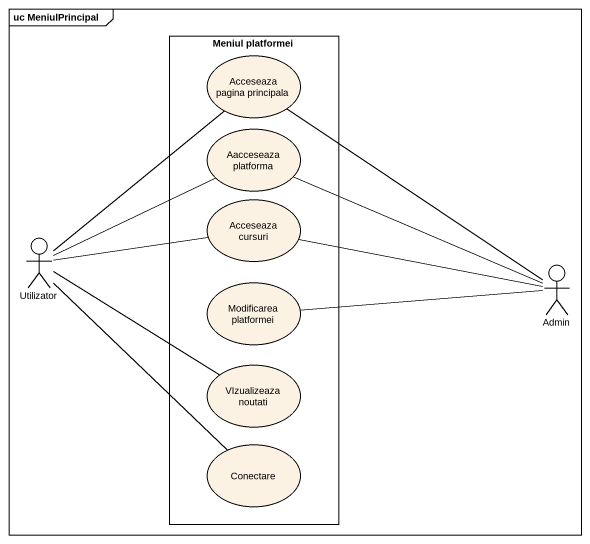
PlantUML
@startuml
mainframe uc MeniulPrincipal
rectangle "Meniul platformei" as Meniul_platformei {
  usecase "Acceseaza pagina principala" as Acceseaza_pagina_principala
  usecase "Aacceseaza platforma" as Aacceseaza_platforma
  usecase "Acceseaza cursuri" as Acceseaza_cursuri
  usecase "Modificarea platformei" as Modificarea_platformei
  usecase "VIzualizeaza noutati" as VIzualizeaza_noutati
  usecase Conectare
}
actor Utilizator
actor Admin
Utilizator -up- Acceseaza_pagina_principala
Utilizator -right- Aacceseaza_platforma
Utilizator -right- Acceseaza_cursuri
Utilizator -right- VIzualizeaza_noutati
Utilizator -- Conectare
Admin -up- Acceseaza_pagina_principala
Admin -left- Aacceseaza_platforma
Admin -left- Acceseaza_cursuri
Admin -left- Modificarea_platformei
@enduml
